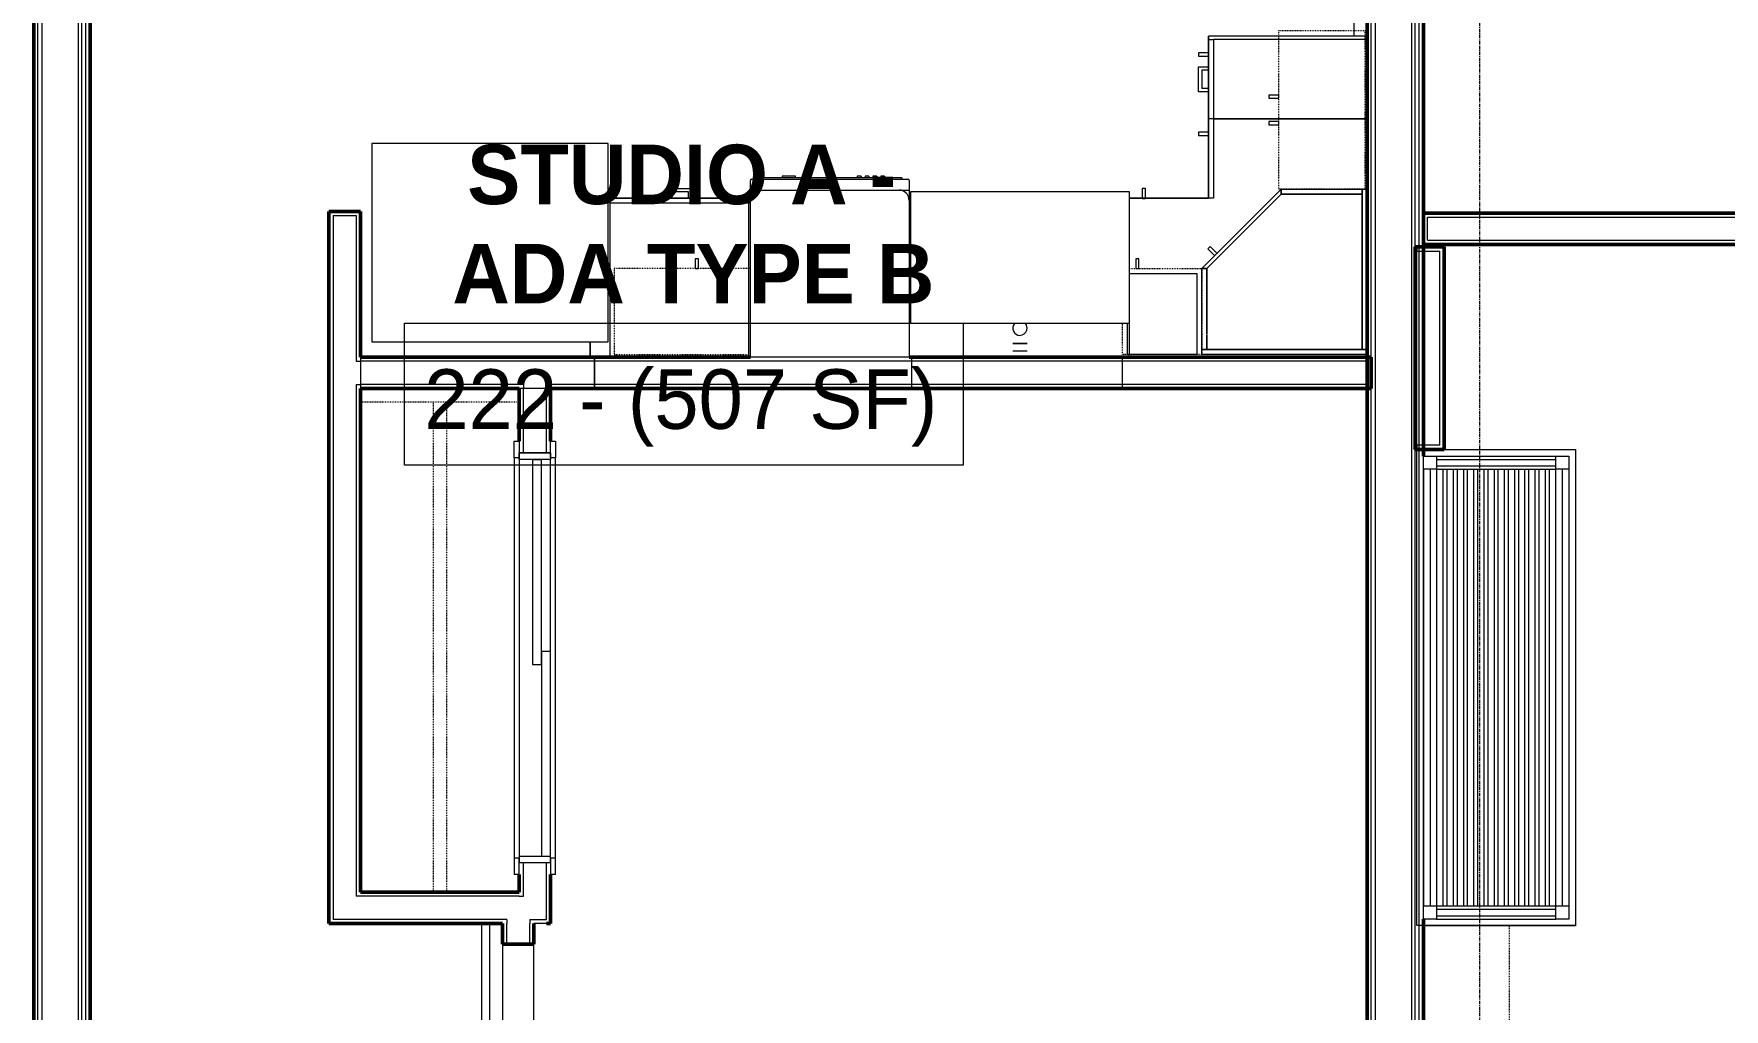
# Model space of a CAD drawing. Header units: inches. Extents: x -4218 to -1830, y 9767 to 12426.
# Drawn here: x -2719 to -2463.4, y 10552.9 to 10700.4 of the extents above; entities that cross this region are included whole.
import ezdxf

# ---------------------------------------------------------------- set-up
doc = ezdxf.new("R2010")
doc.units = ezdxf.units.IN
doc.header["$MEASUREMENT"] = 0
doc.linetypes.add('Dash', pattern=[0.25, 0.125, -0.125])
doc.linetypes.add('Grid Line 1_2_', pattern=[0.875, 0.5, -0.125, 0.125, -0.125])
for name, color, linetype, lineweight in [('0-1', 7, 'Continuous', 5), ('0-2', 10, 'Continuous', 9), ('A-AREA-IDEN', 2, 'Continuous', 9), ('A-DOOR-1', 10, 'Continuous', 9), ('A-DOOR-2', 50, 'Continuous', 20), ('A-DOOR-4', 7, 'Continuous', 50), ('A-DOOR-FRAM-1', 10, 'Continuous', 9), ('A-WALL-1', 7, 'Continuous', 50), ('A-WALL-2', 250, 'Continuous', 13), ('A-WALL-3', 10, 'Continuous', 9), ('A-WALL-4', 252, 'Continuous', 9), ('A-WALL-5', 253, 'Continuous', 9), ('A-WALL-6', 254, 'Continuous', 9), ('A-WALL-7', 113, 'Continuous', 9), ('I-WALL-1', 7, 'Continuous', 50), ('P-SANR-FIXT-1', 10, 'Continuous', 9), ('P-SANR-FIXT-2', 252, 'Continuous', 9), ('Q-CASE', 31, 'Continuous', 9), ('Q-CASE-1', 252, 'Continuous', 9), ('Q-CASE-2', 10, 'Continuous', 9), ('Q-CASE-3', 253, 'Continuous', 9), ('Q-CASE-4', 252, 'Dash', 9), ('Q-CASE-5', 253, 'Dash', 9), ('Q-CASE-6', 254, 'Continuous', 9), ('Q-CASE-7', 10, 'Dash', 9), ('Q-CASE-HDLN-1', 10, 'Dash', 9), ('Q-CASE-HDLN-2', 252, 'Dash', 9), ('Q-SPCQ-1', 10, 'Continuous', 9), ('S-GRID-1', 1, 'Grid Line 1_2_', 9)]:
    doc.layers.add(name, color=color, linetype=linetype, lineweight=lineweight)
doc.styles.add('Century Gothic', font='ufonts.com_century-gothic.ttf', dxfattribs={"height": 9})
doc.styles.add('Century Gothic_B', font='GOTHICB.TTF', dxfattribs={"height": 9})

# ---------------------------------------------------------------- blocks, each defined once
blk = doc.blocks.new('Bath Vanity - Bath Vanity 72_-2551085-BACKGROUND - RCP - 2ND FLOOR')
at = {"layer": 'Q-CASE-1'}
for p, q in [((-35.26, -1), (-35.26, 0)), ((-35.26, 0), (36.74, 0)), ((36.74, -1), (36.74, -4.13))]:
    blk.add_line(p, q, dxfattribs=at)
at = {"layer": 'Q-CASE-2'}
for p, q in [((-35.26, -24), (-35.26, -1)), ((-34.26, -3), (-34.26, -1)), ((-34.26, -1), (-32.26, -1)), ((33.74, -1), (-32.26, -1)), ((-32.26, -1), (-32.26, -3)), ((33.74, -2), (-32.26, -2)), ((33.74, -3), (33.74, -1)), ((33.74, -1), (35.74, -1)), ((35.74, -1), (35.74, -3)), ((-34.26, -3), (-34.26, -21)), ((-32.26, -3), (-34.26, -3)), ((-33.76, -3), (-33.76, -21)), ((-32.76, -3), (-32.76, -21)), ((33.74, -3), (-32.26, -3)), ((-32.26, -3), (-32.26, -21)), ((-32.26, -4), (33.74, -4)), ((33.74, -4.55), (-32.26, -4.55)), ((33.74, -3), (33.74, -21)), ((35.74, -3), (33.74, -3)), ((34.24, -3), (34.24, -21)), ((35.24, -3), (35.24, -21)), ((35.74, -3), (35.74, -21)), ((36.74, -4.13), (36.74, -24)), ((-32.26, -5.55), (33.74, -5.55)), ((33.74, -6.09), (-32.26, -6.09)), ((-32.26, -7.09), (33.74, -7.09)), ((33.74, -7.64), (-32.26, -7.64)), ((-32.26, -8.64), (33.74, -8.64)), ((33.74, -9.18), (-32.26, -9.18)), ((-32.26, -10.18), (33.74, -10.18)), ((33.74, -10.73), (-32.26, -10.73)), ((-32.26, -11.73), (33.74, -11.73)), ((33.74, -12.27), (-32.26, -12.27)), ((-32.26, -13.27), (33.74, -13.27)), ((33.74, -13.82), (-32.26, -13.82)), ((-32.26, -14.82), (33.74, -14.82)), ((33.74, -15.36), (-32.26, -15.36)), ((-32.26, -16.36), (33.74, -16.36)), ((33.74, -16.91), (-32.26, -16.91)), ((-32.26, -17.91), (33.74, -17.91)), ((33.74, -18.45), (-32.26, -18.45)), ((-32.26, -19.45), (33.74, -19.45)), ((33.74, -20), (-32.26, -20)), ((-34.26, -23), (-34.26, -21)), ((-34.26, -21), (-32.26, -21)), ((-32.26, -23), (-34.26, -23)), ((-32.26, -21), (33.74, -21)), ((-32.26, -21), (-32.26, -23)), ((33.74, -22), (-32.26, -22)), ((33.74, -23), (-32.26, -23)), ((33.74, -23), (33.74, -21)), ((33.74, -21), (35.74, -21)), ((35.74, -23), (33.74, -23)), ((35.74, -21), (35.74, -23)), ((36.74, -24), (-35.26, -24))]:
    blk.add_line(p, q, dxfattribs=at)
at = {"layer": 'Q-CASE-3'}
blk.add_line((36.74, 0), (36.74, -1), dxfattribs=at)
blk = doc.blocks.new('SWING - SINGLE - FLUSH - 2-10 x 6-8 - PRIVACY-3199407-BACKGROUND - RCP - 2ND FLOOR')
at = {"layer": 'A-DOOR-1'}
blk.add_arc((17, 2.37), 34.07, 93.3657, 180, dxfattribs=at)
at = {"layer": 'A-DOOR-2'}
for p, q in [((15, 2.37), (15, 36.38)), ((17, 36.38), (15, 36.38)), ((17, 2.37), (17, 36.38)), ((17, 2.37), (15, 2.37))]:
    blk.add_line(p, q, dxfattribs=at)
at = {"layer": 'A-DOOR-FRAM-1'}
for p, q in [((-17, 3.37), (-20, 3.37)), ((-20, 2.37), (-20, 3.37)), ((17, 3.37), (-17, 3.37)), ((-17, 2.37), (-17, 3.37)), ((20, 3.37), (17, 3.37)), ((17, 2.37), (17, 3.37)), ((20, 2.37), (20, 3.37)), ((-20, 2.37), (-17, 2.37)), ((-17, 2.37), (17, 2.37)), ((17, 2.37), (20, 2.37)), ((-17, -2.38), (-20, -2.38)), ((-20, -2.38), (-20, -3.38)), ((17, -2.38), (-17, -2.38)), ((-17, -2.38), (-17, -3.38)), ((20, -2.38), (17, -2.38)), ((17, -2.38), (17, -3.38)), ((20, -2.38), (20, -3.38)), ((-20, -3.38), (-17, -3.38)), ((-17, -3.38), (17, -3.38)), ((17, -3.38), (20, -3.38))]:
    blk.add_line(p, q, dxfattribs=at)
blk = doc.blocks.new('SLIDING - FLUSH - 5-0 x 6-8-3203586-BACKGROUND - RCP - 2ND FLOOR')
at = {"layer": 'A-DOOR-1'}
for p, q in [((-32.75, 2.5), (-32.75, 3.25)), ((-30.25, 3.25), (-32.75, 3.25)), ((30.25, 3.25), (-30.25, 3.25)), ((-30.25, 3.25), (-30.25, 2.5)), ((30.25, 2.5), (30.25, 3.25)), ((30.25, 3.25), (32.75, 3.25)), ((32.75, 3.25), (32.75, 2.5)), ((-32.75, 2.5), (-30.25, 2.5)), ((30, 0.5), (-1, 0.5)), ((-1, 0.5), (-1, -0.88)), ((30, 0.5), (30, -0.88)), ((32.75, 2.5), (30.25, 2.5)), ((-32.75, -3), (-32.75, -2.25)), ((-30.25, -2.25), (-32.75, -2.25)), ((-30.25, -2.25), (-30.25, -3)), ((1, -0.88), (-30, -0.88)), ((-30, -0.88), (-30, -2.25)), ((-30, -2.25), (1, -2.25)), ((-1, -0.88), (30, -0.88)), ((1, -0.88), (1, -2.25)), ((30.25, -2.25), (32.75, -2.25)), ((30.25, -3), (30.25, -2.25)), ((32.75, -2.25), (32.75, -3)), ((-32.75, -3), (-30.25, -3)), ((-30.25, -3), (30.25, -3)), ((32.75, -3), (30.25, -3))]:
    blk.add_line(p, q, dxfattribs=at)
at = {"layer": 'A-DOOR-FRAM-1'}
for p, q in [((-31, -2.25), (-31, 2.5)), ((-30, 2.5), (-31, 2.5)), ((30, 2.5), (-30, 2.5)), ((-30, 2.5), (-30, -2.25)), ((30, -2.25), (30, 2.5)), ((30, 2.5), (31, 2.5)), ((31, 2.5), (31, -2.25)), ((-31, -2.25), (-30, -2.25)), ((1, -2.25), (30, -2.25)), ((31, -2.25), (30, -2.25))]:
    blk.add_line(p, q, dxfattribs=at)
blk = doc.blocks.new('Refrigerator_-_Side-by-Side_6047 - 36_ X 30_-345559-BACKGROUND - RCP - 2ND FLOOR')
at = {"layer": 'Q-SPCQ-1'}
for p, q in [((17.87, 14.42), (-17.88, 14.42)), ((-17.88, 14.42), (-17.88, -15.58)), ((17.87, -15.58), (17.87, 14.42)), ((-17.88, -15.58), (17.87, -15.58))]:
    blk.add_line(p, q, dxfattribs=at)
blk = doc.blocks.new('Range - 24_ x 30_-2320547-BACKGROUND - RCP - 2ND FLOOR')
at = {"layer": 'Q-SPCQ-1'}
blk.add_line((0, 22), (30, 22), dxfattribs=at)
for centre, radius, start, end in [((6.5, 16), 4.5, 360, 180), ((23.5, 16), 3, 360, 180), ((6.5, 16), 4.5, 180, 360), ((23.5, 16), 3, 180, 0), ((6.5, 6), 3.5, 360, 180), ((23.5, 6), 3, 360, 180), ((6.5, 6), 3.5, 180, 0), ((23.5, 6), 3, 180, 360)]:
    blk.add_arc(centre, radius, start, end, dxfattribs=at)
blk = doc.blocks.new('Dishwasher_15404 - 34_ counter-2817256-BACKGROUND - RCP - 2ND FLOOR')
at = {"layer": 'Q-SPCQ-1'}
for p, q in [((0, -24), (0, 0)), ((0, 0), (23.68, 0)), ((23.68, 0), (25.25, 0)), ((25.25, 0), (26.68, 0)), ((25.25, 0), (25.25, -1.57)), ((25.25, -1.57), (25.25, -22.43)), ((26.87, -0.2), (26.87, -23.8)), ((27.12, -1.09), (26.87, -1.09)), ((27.12, -2.61), (27.12, -1.09)), ((27.12, -3.81), (27.12, -2.61)), ((27.12, -20.19), (27.12, -3.81)), ((27.37, -4.82), (27.12, -4.82)), ((27.37, -5.81), (27.37, -4.82)), ((27.12, -6.79), (27.37, -6.79)), ((27.37, -6.79), (27.37, -5.81)), ((27.37, -16.15), (27.12, -16.15)), ((27.37, -16.74), (27.12, -16.74)), ((27.37, -17.33), (27.12, -17.33)), ((27.37, -16.74), (27.37, -16.15)), ((27.37, -17.92), (27.37, -17.33)), ((27.37, -17.92), (27.12, -17.92)), ((27.37, -18.51), (27.12, -18.51)), ((27.37, -19.1), (27.12, -19.1)), ((27.37, -19.69), (27.12, -19.69)), ((27.12, -21.39), (27.12, -20.19)), ((27.37, -20.28), (27.12, -20.28)), ((27.37, -19.1), (27.37, -18.51)), ((27.37, -20.28), (27.37, -19.69)), ((25.25, -22.43), (25.25, -24)), ((27.12, -22.91), (26.87, -22.91)), ((27.12, -22.91), (27.12, -21.39)), ((23.68, -24), (0, -24)), ((25.25, -24), (23.68, -24)), ((26.68, -24), (25.25, -24))]:
    blk.add_line(p, q, dxfattribs=at)
for centre, radius, start, end in [((26.68, -0.2), 0.197, 0, 90), ((23.68, -1.57), 1.57, 0, 90), ((23.68, -1.57), 1.57, 32.077, 42.3359), ((23.68, -1.57), 1.57, 17.8182, 27.5266), ((23.68, -1.57), 1.57, 0, 13.6425), ((26.68, -0.2), 0.197, 15, 90), ((23.68, -22.43), 1.57, 270, 0), ((23.68, -22.43), 1.57, 332.4734, 342.1818), ((23.68, -22.43), 1.57, 346.3575, 0), ((23.68, -22.43), 1.57, 317.6641, 327.923), ((26.68, -23.8), 0.197, 270, 0)]:
    blk.add_arc(centre, radius, start, end, dxfattribs=at)
blk = doc.blocks.new('BARN - FLUSH - 3-0 x 7-0 BARN DOOR-2961665-BACKGROUND - RCP - 2ND FLOOR')
at = {"layer": 'A-DOOR-1'}
for p, q in [((-57, 5.57), (-60, 5.57)), ((-60, 5.57), (-60, 4.95)), ((-57, 4.07), (-57, 5.82)), ((-57, 5.82), (-21, 5.82)), ((-21, 5.82), (-21, 4.07)), ((21, 5.57), (-21, 5.57)), ((21, 4.95), (21, 5.57)), ((-60, 4.95), (-60, 4.32)), ((-60, 4.32), (-57, 4.32)), ((-21, 4.07), (-57, 4.07)), ((-21, 4.32), (21, 4.32)), ((21, 4.32), (21, 4.95))]:
    blk.add_line(p, q, dxfattribs=at)
at = {"layer": 'A-DOOR-4'}
for p, q in [((-56, 6), (-56, 5.82)), ((-54.5, 6), (-56, 6)), ((-54.5, 5.82), (-54.5, 6)), ((-23.5, 6), (-23.5, 5.82)), ((-22, 6), (-23.5, 6)), ((-22, 5.82), (-22, 6))]:
    blk.add_line(p, q, dxfattribs=at)
blk = doc.blocks.new('OD_CW_Closet - OD_CW_Closet-2472542-BACKGROUND - RCP - 2ND FLOOR')
at = {"layer": 'Q-CASE-HDLN-1'}
for p, q in [((0.74, -24), (0.74, 0)), ((0.74, 0), (6.74, 0)), ((9.24, 0), (69.74, 0)), ((72.24, 0), (74.9, 0)), ((0.74, -11), (74.9, -11)), ((0.74, -13), (74.9, -13))]:
    blk.add_line(p, q, dxfattribs=at)
at = {"layer": 'Q-CASE-HDLN-2'}
for p, q in [((74.9, 0), (74.9, -24)), ((74.9, -24), (0.74, -24))]:
    blk.add_line(p, q, dxfattribs=at)
blk = doc.blocks.new('Single Door 1 Drawer 211 - 211 Base Cabinet Single Door1 Drawer 12_-2709705-BACKGROUND - RCP - 2ND FLOOR')
at = {"layer": 'Q-CASE-2'}
for p, q in [((-11.26, 24), (0.74, 24)), ((-11.26, 23.25), (-11.26, 24)), ((0.74, 23.25), (-11.26, 23.25)), ((-11.26, 23.25), (-11.26, 0)), ((-7.14, 24), (-7.14, 25.5)), ((-7.14, 25.5), (-3.39, 25.5)), ((-7.14, 24), (-6.64, 24)), ((-3.89, 25), (-6.64, 25)), ((-6.64, 24), (-6.64, 25)), ((-3.89, 24), (-3.89, 25)), ((-3.39, 24), (-3.89, 24)), ((-3.39, 25.5), (-3.39, 24)), ((-1.27, 25.5), (-1.76, 25.5)), ((-1.76, 25.5), (-1.76, 24)), ((-1.76, 24), (-1.27, 24)), ((-1.27, 24), (-1.27, 25.5)), ((0.74, 24), (0.74, 23.25)), ((0.74, 0), (0.74, 23.25)), ((-11.26, 0), (0.74, 0))]:
    blk.add_line(p, q, dxfattribs=at)
blk = doc.blocks.new('Base Cabinet Corner 197 - Base Cabinet Corner 197-2569781-BACKGROUND - RCP - 2ND FLOOR')
at = {"layer": 'Q-CASE-2'}
for p, q in [((0.74, 36), (-23.26, 36)), ((-23.26, 36), (-23.26, 0)), ((0.74, 23.25), (0.74, 36)), ((0.74, 24), (0.74, 36)), ((0.73, 34), (0.73, 33.51)), ((2.23, 34), (0.73, 34)), ((0.73, 33.51), (2.23, 33.51)), ((2.23, 33.51), (2.23, 34)), ((12.74, 24), (0.74, 24)), ((0.74, 23.25), (0.74, 24)), ((12.74, 23.25), (0.74, 23.25)), ((10.73, 25.5), (10.24, 25.5)), ((10.24, 25.5), (10.24, 24)), ((10.24, 24), (10.73, 24)), ((10.73, 24), (10.73, 25.5)), ((12.74, 0), (12.74, 24)), ((-23.26, 0), (12.74, 0))]:
    blk.add_line(p, q, dxfattribs=at)
blk = doc.blocks.new('Base Cabinet 3 Drawer 230 - Base Cabinet 3 Drawer 230 21_-2578998-BACKGROUND - RCP - 2ND FLOOR')
at = {"layer": 'Q-CASE-2'}
for p, q in [((-9.76, 24), (11.24, 24)), ((-9.76, 23.25), (-9.76, 24)), ((11.24, 23.25), (-9.76, 23.25)), ((-9.76, 23.25), (-9.76, 0)), ((-1.14, 24), (-1.14, 25.5)), ((-1.14, 25.5), (2.61, 25.5)), ((-1.14, 24), (-0.64, 24)), ((2.11, 25), (-0.64, 25)), ((-0.64, 24), (-0.64, 25)), ((2.11, 24), (2.11, 25)), ((2.61, 24), (2.11, 24)), ((2.61, 25.5), (2.61, 24)), ((11.24, 24), (11.24, 23.25)), ((11.24, 0), (11.24, 23.25)), ((-9.76, 0), (11.24, 0))]:
    blk.add_line(p, q, dxfattribs=at)
blk = doc.blocks.new('308 - 308 x 24_-V23-BACKGROUND - RCP - 2ND FLOOR')
at = {"layer": 'Q-CASE'}
for p, q in [((-12, 13.19), (0, 25.19)), ((0, 24.44), (-11.25, 13.19)), ((0, 25.19), (0, 24.44)), ((-11.25, 13.19), (-12, 13.19))]:
    blk.add_line(p, q, dxfattribs=at)
at = {"layer": 'Q-CASE-1'}
for p, q in [((-11.25, 13.19), (0, 24.44)), ((0, 25.19), (12.25, 25.19)), ((0, 24.44), (0, 25.19)), ((0, 24.44), (12.25, 24.44)), ((12.25, 24.44), (0, 24.44)), ((12.25, 25.19), (12.25, 24.44)), ((12.25, 0.94), (12.25, 25.19)), ((12.25, 25.19), (12.62, 25.19)), ((12.25, 24.44), (12.25, 0.94)), ((-10.76, 16.55), (-11.11, 16.2)), ((-11.11, 16.2), (-10.05, 15.14)), ((-9.7, 15.49), (-10.76, 16.55)), ((-12, 13.19), (-11.25, 13.19)), ((-12, 3.33), (-12, 13.19)), ((-11.25, 3.27), (-11.25, 13.19)), ((-11.25, 13.19), (-11.25, 3.27)), ((-12, 0.94), (-12, 3.31)), ((-11.25, 0.94), (-11.25, 3.2)), ((-11.25, 3.2), (-11.25, 0.94)), ((-11.25, 0.94), (-12, 0.94)), ((-12, 0.19), (-12, 0.94)), ((-12, 0.94), (12.62, 0.94)), ((12.25, 0.94), (-11.25, 0.94)), ((12.62, 0.94), (12.25, 0.94))]:
    blk.add_line(p, q, dxfattribs=at)
at = {"layer": 'Q-CASE-3'}
for p, q in [((12.62, 25.19), (13, 25.19)), ((10.32, 0.19), (-12, 0.19)), ((12.62, 0.19), (10.37, 0.19)), ((13, 0.94), (12.62, 0.94)), ((12.62, 0.94), (13, 0.94))]:
    blk.add_line(p, q, dxfattribs=at)
at = {"layer": 'Q-CASE-6'}
for p, q in [((13, 25.19), (13, 0.94)), ((13, 0.19), (12.62, 0.19)), ((13, 0.94), (13, 0.19))]:
    blk.add_line(p, q, dxfattribs=at)
blk = doc.blocks.new('300 Series Wall Hung Cabinet_301 - 12_ x 24_-V24-BACKGROUND - RCP - 2ND FLOOR')
at = {"layer": 'Q-CASE-1'}
for p, q in [((-3.51, 14.69), (-4, 14.69)), ((-4, 14.69), (-4, 13.19)), ((-4, 13.19), (-3.51, 13.19)), ((-3.51, 13.19), (-3.51, 14.69)), ((-5, 12.44), (5.25, 12.44)), ((5.25, 12.44), (5.25, 3.44)), ((-5.25, 0.19), (-5.25, 4.87)), ((5.25, 3.41), (5.25, 0.19))]:
    blk.add_line(p, q, dxfattribs=at)
at = {"layer": 'Q-CASE-3'}
blk.add_line((5.25, 0.19), (-5.25, 0.19), dxfattribs=at)
at = {"layer": 'Q-CASE-4'}
for p, q in [((-5, 13.19), (6, 13.19)), ((6, 13.19), (6, 3.33)), ((-6, 0.19), (-6, 4.87)), ((6, 3.31), (6, 0.19))]:
    blk.add_line(p, q, dxfattribs=at)
at = {"layer": 'Q-CASE-5'}
blk.add_line((6, 0.19), (-6, 0.19), dxfattribs=at)
blk = doc.blocks.new('kitchen_faucet_14143 - kitchen_faucet_14143-2965259-BACKGROUND - RCP - 2ND FLOOR')
at = {"layer": 'P-SANR-FIXT-2'}
for p, q in [((2.26, -0.77), (2.26, 1.08)), ((2.34, 1.08), (2.34, 1.05)), ((2.34, 1.05), (2.34, -0.28)), ((3.44, 0.54), (3.44, 1.08)), ((3.44, 0), (3.44, 0.54)), ((2.26, -1.05), (2.26, -0.77)), ((2.26, -1.08), (2.26, -1.05)), ((2.34, -0.28), (2.34, -1.05)), ((2.34, -1.05), (2.34, -1.08)), ((3.44, -0.77), (3.44, 0)), ((3.44, -1.08), (3.44, -0.77))]:
    blk.add_line(p, q, dxfattribs=at)
for start, end in [(75, 130.3805), (229.6195, 0), (0, 74.8695)]:
    blk.add_arc((0, 0), 1.08, start, end, dxfattribs=at)
blk = doc.blocks.new('Stainless Steel Farmhous Kitchen Sink - Stainless Steel Farmhous Kitchen Sink-2552578-BACKGROUND - RCP - 2ND FLOOR')
at = {"layer": 'P-SANR-FIXT-1'}
for p, q in [((-33, 22.2), (0, 22.2)), ((-33, 2.25), (-33, 22.2)), ((0, 22.2), (0, 2.25)), ((0, 2.25), (-33, 2.25))]:
    blk.add_line(p, q, dxfattribs=at)
blk = doc.blocks.new('300 Series Wall Hung Cabinet_302 - 24_ X 24_-V69-BACKGROUND - RCP - 2ND FLOOR')
at = {"layer": 'Q-CASE-1'}
for p, q in [((-1.76, 14.69), (-2.25, 14.69)), ((-2.25, 14.69), (-2.25, 13.19)), ((-2.25, 13.19), (-1.76, 13.19)), ((-1.76, 13.19), (-1.76, 14.69)), ((2.24, 14.69), (1.75, 14.69)), ((1.75, 14.69), (1.75, 13.19)), ((1.75, 13.19), (2.24, 13.19)), ((2.24, 13.19), (2.24, 14.69))]:
    blk.add_line(p, q, dxfattribs=at)
at = {"layer": 'Q-CASE-4'}
for p, q in [((-12, 0.19), (-12, 13.19)), ((-12, 13.19), (11.13, 13.19)), ((12, 0.19), (11.13, 0.19))]:
    blk.add_line(p, q, dxfattribs=at)
at = {"layer": 'Q-CASE-5'}
blk.add_line((11.13, 0.19), (-12, 0.19), dxfattribs=at)
at = {"layer": 'Q-CASE-7'}
for p, q in [((11.13, 13.19), (12, 13.19)), ((12, 13.19), (12, 0.19))]:
    blk.add_line(p, q, dxfattribs=at)
blk = doc.blocks.new('300 Series Wall Hung Cabinet_302 - 21_ X 24_-2838280-BACKGROUND - RCP - 2ND FLOOR')
at = {"layer": 'Q-CASE-1'}
for p, q in [((-1.76, -13.19), (-2.25, -13.19)), ((-2.25, -13.19), (-2.25, -14.69)), ((-2.25, -14.69), (-1.76, -14.69)), ((-1.76, -14.69), (-1.76, -13.19)), ((2.24, -13.19), (1.75, -13.19)), ((1.75, -13.19), (1.75, -14.69)), ((1.75, -14.69), (2.24, -14.69)), ((2.24, -14.69), (2.24, -13.19))]:
    blk.add_line(p, q, dxfattribs=at)
at = {"layer": 'Q-CASE-4'}
for p, q in [((10.5, -13.19), (10.5, -0.23)), ((-10.1, -13.19), (10.5, -13.19))]:
    blk.add_line(p, q, dxfattribs=at)
at = {"layer": 'Q-CASE-5'}
blk.add_line((10.5, -0.19), (-10.1, -0.19), dxfattribs=at)
blk = doc.blocks.new('300 Series Wall Hung Cabinet_326 - 36_-V76-BACKGROUND - RCP - 2ND FLOOR')
at = {"layer": 'Q-CASE-2'}
for p, q in [((-2.01, -13.19), (-2.5, -13.19)), ((-2.5, -13.19), (-2.5, -14.69)), ((-2.5, -14.69), (-2.01, -14.69)), ((-2.01, -14.69), (-2.01, -13.19)), ((2.49, -13.19), (2, -13.19)), ((2, -13.19), (2, -14.69)), ((2, -14.69), (2.49, -14.69)), ((2.49, -14.69), (2.49, -13.19))]:
    blk.add_line(p, q, dxfattribs=at)
at = {"layer": 'Q-CASE-4'}
blk.add_line((18, -0.19), (-18, -0.19), dxfattribs=at)
at = {"layer": 'Q-CASE-7'}
for p, q in [((-18, -0.19), (-18, -13.19)), ((-18, -13.19), (18, -13.19))]:
    blk.add_line(p, q, dxfattribs=at)
blk = doc.blocks.new('CTR - 1st Phase - Unit Layouts_rvt-1-BACKGROUND - RCP - 2ND FLOOR')
at = {"layer": 'A-WALL-1'}
for p, q in [((-2674.35, 10570.65), (-2674.35, 10673.56)), ((-2674.35, 10673.56), (-2673.72, 10673.56)), ((-2673.72, 10673.56), (-2670.22, 10673.56)), ((-2670.22, 10673.56), (-2669.6, 10673.56)), ((-2669.6, 10673.56), (-2669.6, 10651.55)), ((-2508.87, 10672.7), (-2508.87, 10673.32)), ((-2508.87, 10673.32), (-2441.12, 10673.32)), ((-2508.87, 10669.2), (-2508.87, 10672.7)), ((-2510.12, 10637.57), (-2510.12, 10668.2)), ((-2510.12, 10668.2), (-2509.87, 10668.2)), ((-2509.87, 10668.2), (-2506.37, 10668.2)), ((-2508.87, 10668.57), (-2508.87, 10669.2)), ((-2444.5, 10668.57), (-2508.87, 10668.57)), ((-2506.37, 10668.2), (-2505.75, 10668.2)), ((-2505.75, 10668.2), (-2505.75, 10637.57)), ((-2669.6, 10651.55), (-2610.62, 10651.55)), ((-2586.62, 10651.55), (-2516.75, 10651.55)), ((-2516.75, 10651.55), (-2516.75, 10650.92)), ((-2516.75, 10650.92), (-2516.75, 10647.42)), ((-2645.58, 10646.8), (-2669.6, 10646.8)), ((-2669.6, 10646.8), (-2669.6, 10570.65)), ((-2645.58, 10638.81), (-2645.58, 10646.8)), ((-2640.83, 10646.8), (-2640.83, 10638.81)), ((-2516.75, 10646.8), (-2640.83, 10646.8)), ((-2516.75, 10647.42), (-2516.75, 10646.8)), ((-2509.87, 10637.57), (-2510.12, 10637.57)), ((-2506.37, 10637.57), (-2509.87, 10637.57)), ((-2505.75, 10637.57), (-2506.37, 10637.57)), ((-2645.58, 10570.65), (-2645.58, 10573.31)), ((-2640.83, 10573.31), (-2640.83, 10565.9)), ((-2674.35, 10566.52), (-2674.35, 10570.65)), ((-2669.6, 10570.65), (-2645.58, 10570.65)), ((-2674.35, 10565.9), (-2674.35, 10566.52)), ((-2648.1, 10565.9), (-2674.35, 10565.9)), ((-2648.1, 10562.8), (-2648.1, 10565.9)), ((-2643.35, 10565.9), (-2643.35, 10562.8)), ((-2640.83, 10565.9), (-2641.45, 10565.9)), ((-2643.35, 10562.8), (-2648.1, 10562.8))]:
    blk.add_line(p, q, dxfattribs=at)
at = {"layer": 'A-WALL-2'}
for p, q in [((-2673.72, 10672.93), (-2673.72, 10570.65)), ((-2673.72, 10672.93), (-2670.22, 10672.93)), ((-2670.22, 10672.93), (-2670.22, 10650.92)), ((-2508.25, 10669.2), (-2508.25, 10672.7)), ((-2508.25, 10672.7), (-2438.12, 10672.7)), ((-2509.87, 10668.2), (-2509.87, 10667.57)), ((-2509.87, 10667.57), (-2509.87, 10668.2)), ((-2508.25, 10669.2), (-2443.87, 10669.2)), ((-2509.87, 10667.57), (-2506.37, 10667.57)), ((-2509.87, 10638.2), (-2509.87, 10667.57)), ((-2506.37, 10638.2), (-2506.37, 10667.57)), ((-2670.22, 10650.92), (-2669.6, 10650.92)), ((-2517.37, 10650.92), (-2669.6, 10650.92)), ((-2517.37, 10650.92), (-2517.37, 10647.42)), ((-2670.22, 10647.42), (-2669.6, 10647.42)), ((-2670.22, 10647.42), (-2670.22, 10570.65)), ((-2644.95, 10647.42), (-2669.6, 10647.42)), ((-2644.95, 10647.42), (-2644.95, 10646.8)), ((-2644.95, 10637.06), (-2644.95, 10646.8)), ((-2641.45, 10647.42), (-2641.45, 10646.8)), ((-2517.37, 10647.42), (-2641.45, 10647.42)), ((-2641.45, 10637.06), (-2641.45, 10646.8)), ((-2509.87, 10638.2), (-2509.87, 10637.57)), ((-2506.37, 10638.2), (-2509.87, 10638.2)), ((-2509.87, 10637.57), (-2509.87, 10638.2)), ((-2644.95, 10570.02), (-2644.95, 10575.06)), ((-2641.45, 10566.52), (-2641.45, 10575.06)), ((-2673.72, 10570.65), (-2673.72, 10570.02)), ((-2673.72, 10570.02), (-2673.72, 10566.52)), ((-2670.22, 10570.65), (-2670.22, 10570.02)), ((-2645.58, 10570.02), (-2670.22, 10570.02)), ((-2645.58, 10570.02), (-2644.95, 10570.02)), ((-2647.47, 10566.52), (-2673.72, 10566.52)), ((-2647.47, 10566.52), (-2647.47, 10565.9)), ((-2647.47, 10562.8), (-2647.47, 10565.9)), ((-2643.97, 10566.52), (-2643.97, 10565.9)), ((-2643.97, 10566.52), (-2641.45, 10566.52)), ((-2643.97, 10562.8), (-2643.97, 10565.9)), ((-2641.45, 10565.9), (-2643.35, 10565.9))]:
    blk.add_line(p, q, dxfattribs=at)
at = {"layer": 'A-WALL-3'}
for p, q in [((-2648.1, 10562.8), (-2648.1, 10526.8)), ((-2643.35, 10527.29), (-2643.35, 10562.8))]:
    blk.add_line(p, q, dxfattribs=at)
at = {"layer": 'A-WALL-4'}
for p, q in [((-2669.6, 10651.55), (-2634.85, 10651.55)), ((-2634.22, 10646.83), (-2634.22, 10651.55)), ((-2634.22, 10651.55), (-2634.22, 10646.83)), ((-2586.22, 10646.8), (-2586.22, 10651.55)), ((-2586.22, 10646.8), (-2586.22, 10651.55)), ((-2554.37, 10646.8), (-2554.37, 10651.55)), ((-2554.37, 10646.8), (-2554.37, 10651.55)), ((-2645.58, 10646.8), (-2669.6, 10646.8)), ((-2634.22, 10646.8), (-2640.83, 10646.8)), ((-2586.22, 10646.8), (-2634.22, 10646.8)), ((-2554.37, 10646.8), (-2586.22, 10646.8)), ((-2517.37, 10646.8), (-2554.37, 10646.8)), ((-2643.35, 10562.8), (-2648.1, 10562.8))]:
    blk.add_line(p, q, dxfattribs=at)
at = {"layer": 'A-WALL-5'}
for p, q in [((-2669.6, 10651.55), (-2669.6, 10646.8)), ((-2517.37, 10651.55), (-2516.75, 10651.55)), ((-2640.83, 10646.8), (-2645.58, 10646.8)), ((-2516.75, 10646.8), (-2517.37, 10646.8)), ((-2640.83, 10637.06), (-2645.58, 10637.06)), ((-2640.83, 10575.06), (-2645.58, 10575.06))]:
    blk.add_line(p, q, dxfattribs=at)
at = {"layer": 'A-WALL-6'}
for p, q in [((-2634.85, 10651.55), (-2634.22, 10651.55)), ((-2634.22, 10651.55), (-2610.62, 10651.55)), ((-2586.62, 10651.55), (-2586.22, 10651.55)), ((-2586.22, 10651.55), (-2554.37, 10651.55)), ((-2554.37, 10651.55), (-2517.37, 10651.55)), ((-2516.75, 10651.55), (-2516.75, 10646.8))]:
    blk.add_line(p, q, dxfattribs=at)
at = {"layer": 'A-WALL-7'}
for p, q in [((-2517.37, 10700.05), (-2541.37, 10700.05)), ((-2541.37, 10700.05), (-2541.37, 10697.53)), ((-2541.37, 10697.53), (-2541.37, 10700.05)), ((-2517.37, 10700.05), (-2541.37, 10700.05)), ((-2517.37, 10651.55), (-2517.37, 10700.05)), ((-2517.37, 10651.55), (-2517.37, 10700.05)), ((-2541.37, 10697.53), (-2541.37, 10697.05)), ((-2541.37, 10697.05), (-2541.37, 10695.42)), ((-2541.37, 10695.42), (-2541.37, 10697.05)), ((-2541.37, 10695.42), (-2541.37, 10694.92)), ((-2541.37, 10694.92), (-2541.37, 10692.17)), ((-2541.37, 10692.17), (-2541.37, 10694.92)), ((-2541.37, 10692.17), (-2541.37, 10691.67)), ((-2541.37, 10691.67), (-2541.37, 10685.53)), ((-2541.37, 10685.53), (-2541.37, 10691.67)), ((-2541.37, 10685.53), (-2541.37, 10685.05)), ((-2541.37, 10685.05), (-2541.37, 10675.55)), ((-2541.37, 10675.55), (-2541.37, 10685.05)), ((-2623.25, 10675.55), (-2632.12, 10675.55)), ((-2632.12, 10675.55), (-2623.25, 10675.55)), ((-2622.75, 10675.55), (-2623.25, 10675.55)), ((-2620, 10675.55), (-2622.75, 10675.55)), ((-2622.75, 10675.55), (-2620, 10675.55)), ((-2619.5, 10675.55), (-2620, 10675.55)), ((-2610.62, 10675.55), (-2619.5, 10675.55)), ((-2619.5, 10675.55), (-2610.62, 10675.55)), ((-2586.37, 10675.55), (-2586.62, 10675.55)), ((-2586.62, 10675.55), (-2586.37, 10675.55)), ((-2551.37, 10675.55), (-2553.37, 10675.55)), ((-2553.37, 10675.55), (-2551.37, 10675.55)), ((-2541.37, 10675.55), (-2550.89, 10675.55)), ((-2550.89, 10675.55), (-2541.37, 10675.55)), ((-2634.85, 10653.86), (-2634.85, 10651.55)), ((-2634.85, 10651.55), (-2634.85, 10653.86)), ((-2634.85, 10651.55), (-2610.62, 10651.55)), ((-2610.62, 10651.55), (-2634.85, 10651.55)), ((-2586.62, 10651.55), (-2517.37, 10651.55)), ((-2517.37, 10651.55), (-2586.62, 10651.55)), ((-2508.87, 10637.57), (-2505.75, 10637.57)), ((-2508.87, 10636.57), (-2508.87, 10637.57)), ((-2505.75, 10637.57), (-2485.87, 10637.57)), ((-2485.87, 10637.57), (-2485.87, 10565.57)), ((-2508.87, 10566.57), (-2508.87, 10636.57)), ((-2508.87, 10565.57), (-2508.87, 10566.57)), ((-2485.87, 10565.57), (-2508.87, 10565.57))]:
    blk.add_line(p, q, dxfattribs=at)
at = {"layer": '0-2'}
for name, p, rotation in [('Range - 24_ x 30_-2320547-BACKGROUND - RCP - 2ND FLOOR', (-2541.37, 10730.05), 269.9999999998397), ('Single Door 1 Drawer 211 - 211 Base Cabinet Single Door1 Drawer 12_-2709705-BACKGROUND - RCP - 2ND FLOOR', (-2517.37, 10698.81), 90.0000000000099), ('300 Series Wall Hung Cabinet_302 - 24_ X 24_-V69-BACKGROUND - RCP - 2ND FLOOR', (-2517.56, 10688.92), 89.99999999996454), ('Base Cabinet Corner 197 - Base Cabinet Corner 197-2569781-BACKGROUND - RCP - 2ND FLOOR', (-2517.37, 10674.81), 90.00000000001052), ('Refrigerator_-_Side-by-Side_6047 - 36_ X 30_-345559-BACKGROUND - RCP - 2ND FLOOR', (-2650, 10668.28), 180), ('Dishwasher_15404 - 34_ counter-2817256-BACKGROUND - RCP - 2ND FLOOR', (-2610.62, 10651.55), 89.99999999982728), ('300 Series Wall Hung Cabinet_302 - 21_ X 24_-2838280-BACKGROUND - RCP - 2ND FLOOR', (-2620.72, 10651.73), 180), ('kitchen_faucet_14143 - kitchen_faucet_14143-2965259-BACKGROUND - RCP - 2ND FLOOR', (-2569.87, 10655.91), 269.9999999999113), ('OD_CW_Closet - OD_CW_Closet-2472542-BACKGROUND - RCP - 2ND FLOOR', (-2645.6, 10645.54), 269.9999999999745), ('SLIDING - FLUSH - 5-0 x 6-8-3203586-BACKGROUND - RCP - 2ND FLOOR', (-2643.08, 10606.06), 89.99999999993386), ('Bath Vanity - Bath Vanity 72_-2551085-BACKGROUND - RCP - 2ND FLOOR', (-2509.87, 10600.84), 90.00000000004017), ('BARN - FLUSH - 3-0 x 7-0 BARN DOOR-2961665-BACKGROUND - RCP - 2ND FLOOR', (-2645.72, 10544.8), 89.99999999995667), ('SWING - SINGLE - FLUSH - 2-10 x 6-8 - PRIVACY-3199407-BACKGROUND - RCP - 2ND FLOOR', (-2436.41, 10528.11), 44.99999999996775), ('300 Series Wall Hung Cabinet_326 - 36_-V76-BACKGROUND - RCP - 2ND FLOOR', (-2509.06, 10547.57), 89.99999999995785)]:
    blk.add_blockref(name, p, dxfattribs=dict(at, rotation=rotation))
for name, p in [('Base Cabinet 3 Drawer 230 - Base Cabinet 3 Drawer 230 21_-2578998-BACKGROUND - RCP - 2ND FLOOR', (-2622.11, 10651.55)), ('Stainless Steel Farmhous Kitchen Sink - Stainless Steel Farmhous Kitchen Sink-2552578-BACKGROUND - RCP - 2ND FLOOR', (-2553.37, 10654.36)), ('308 - 308 x 24_-V23-BACKGROUND - RCP - 2ND FLOOR', (-2530.37, 10651.73)), ('300 Series Wall Hung Cabinet_301 - 12_ x 24_-V24-BACKGROUND - RCP - 2ND FLOOR', (-2548.37, 10651.73))]:
    blk.add_blockref(name, p, dxfattribs=at)
blk = doc.blocks.new('CTR - 1st Phase - Common Walls_rvt-1-BACKGROUND - RCP - 2ND FLOOR')
at = {"layer": 'A-WALL-2'}
for p, q in [((-2718.35, 10476.16), (-2718.35, 10843.14)), ((-2717.72, 10476.16), (-2717.72, 10843.14)), ((-2712.22, 10476.16), (-2712.22, 10843.14)), ((-2711.72, 10476.16), (-2711.72, 10843.14)), ((-2711.1, 10476.16), (-2711.1, 10843.14)), ((-2516.75, 10458.16), (-2516.75, 10843.14)), ((-2516.12, 10458.16), (-2516.12, 10843.14)), ((-2510.62, 10458.16), (-2510.62, 10843.14)), ((-2510.12, 10458.16), (-2510.12, 10843.14)), ((-2509.5, 10511.59), (-2509.5, 10843.14))]:
    blk.add_line(p, q, dxfattribs=at)
at = {"layer": 'I-WALL-1'}
for p, q in [((-2718.97, 10476.16), (-2718.97, 10843.14)), ((-2710.47, 10843.14), (-2710.47, 10476.16)), ((-2517.37, 10458.16), (-2517.37, 10843.14)), ((-2508.87, 10843.14), (-2508.87, 10636.57)), ((-2508.87, 10566.57), (-2508.87, 10511.79))]:
    blk.add_line(p, q, dxfattribs=at)

msp = doc.modelspace()

# ---------------------------------------------------------------- linework, layer by layer
at = {"layer": 'A-AREA-IDEN', "flags": 128}
msp.add_lwpolyline([(-2662.94, 10656.69), (-2578.44, 10656.69), (-2578.44, 10635.19), (-2662.94, 10635.19)], close=True, dxfattribs=at)
at = {"layer": 'S-GRID-1'}
msp.add_line((-2500.32, 9836.18), (-2500.32, 12376.81), dxfattribs=at)

# ---------------------------------------------------------------- block references
at = {"layer": '0-1'}
for name in ['CTR - 1st Phase - Unit Layouts_rvt-1-BACKGROUND - RCP - 2ND FLOOR', 'CTR - 1st Phase - Common Walls_rvt-1-BACKGROUND - RCP - 2ND FLOOR']:
    msp.add_blockref(name, (0, 0), dxfattribs=at)

# ---------------------------------------------------------------- texts
at = {"layer": 'A-AREA-IDEN', "char_height": 9, "attachment_point": 1}
for s, insert, width, style in [('STUDIO A -', (-2653.44, 10683.66), 79.083, 'Century Gothic_B'), ('ADA TYPE B', (-2655.69, 10668.66), 84.537, 'Century Gothic_B'), ('222 - (507 SF)', (-2659.94, 10649.69), 94.839, 'Century Gothic')]:
    msp.add_mtext(s, dxfattribs=dict(at, insert=insert, width=width, style=style))

doc.saveas('drawing.dxf')
